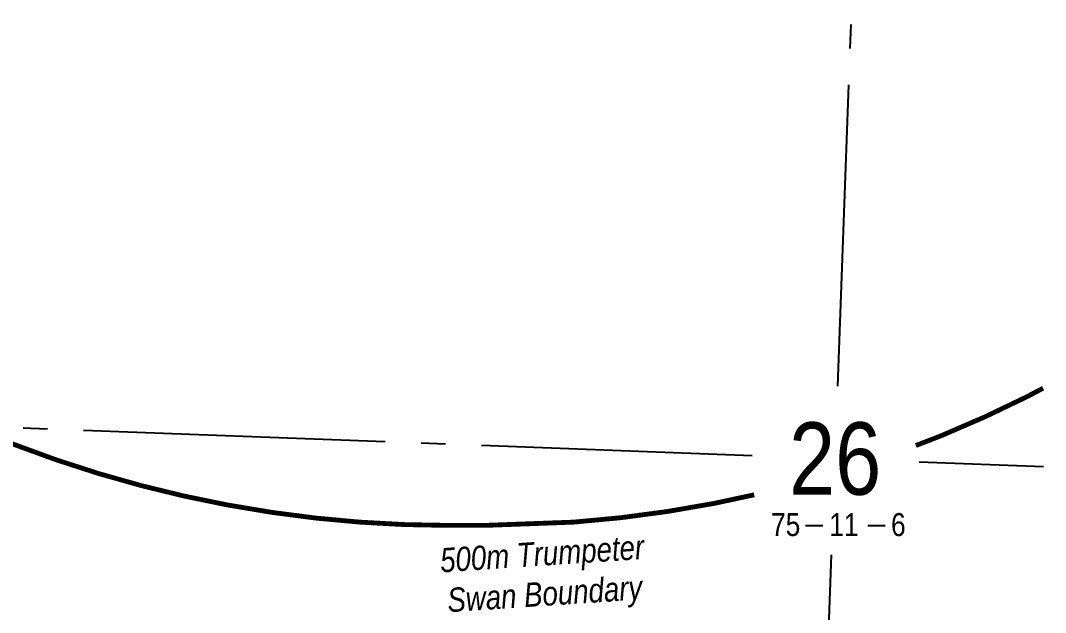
# Model space of a CAD drawing. Extents: x 333963 to 343562, y 6155611 to 6162191.
# Drawn here: x 336153.2 to 336577.8, y 6156411.9 to 6156657.2 of the extents above; entities that cross this region are included whole.
import ezdxf
from ezdxf.enums import TextEntityAlignment as Align

# ---------------------------------------------------------------- set-up
doc = ezdxf.new("R2010")
doc.units = 0
doc.header["$LTSCALE"] = 5
doc.linetypes.add('DASHDOT2', pattern=[12.7, 6.35, -3.175, 0, -3.175])
doc.linetypes.add('foc-QUARTERLINE', pattern=[33, 25, -3, 2, -3])
for name, color, linetype in [('10', 1, 'Continuous'), ('9', 3, 'Continuous'), ('AS-WILDLIFE', 131, 'DASHDOT2'), ('L-QSEC', 8, 'foc-QUARTERLINE'), ('L-SECLBL', 7, 'Continuous')]:
    doc.layers.add(name, color=color, linetype=linetype)
doc.styles.add('240', font='ARIALN.TTF', dxfattribs={"height": 30})
doc.styles.add('80L', font='ARIALN.TTF', dxfattribs={"height": 10})
doc.styles.add('SIMPLEX', font='ARIALN.TTF')

# ---------------------------------------------------------------- blocks, each defined once
blk = doc.blocks.new('L-SECLBL')
at = {"layer": '9', "color": 7}
for p, q in [((-5.08, -27.83), (-12.29, -27.83)), ((20.7, -27.83), (13.5, -27.83))]:
    blk.add_line(p, q, dxfattribs=at)
at = {"layer": '10', "color": 2, "style": 'SIMPLEX'}
blk.add_attdef('SEC', text='', height=30, dxfattribs=at).set_placement((0, 0), align=Align.MIDDLE)
at = {"layer": '10', "color": 5, "style": '80L'}
blk.add_attdef('TWP', text='', height=9.5, dxfattribs=at).set_placement((-14.43, -27.37), align=Align.MIDDLE_RIGHT)
blk.add_attdef('RGE', text='', height=9.5, dxfattribs=at).set_placement((3.62, -27.37), align=Align.MIDDLE_CENTER)
blk.add_attdef('MER', text='', height=9.5, dxfattribs=at).set_placement((23.17, -27.37), align=Align.MIDDLE_LEFT)

msp = doc.modelspace()

# ---------------------------------------------------------------- linework, layer by layer
at = {"layer": 'AS-WILDLIFE', "const_width": 2, "flags": 128}
for points in [[(335857.685, 6159005.817), (335846.308, 6158999.977), (335829.965, 6158990.797), (335813.977, 6158981.01), (335798.368, 6158970.631), (335785.383, 6158961.642), (335769.719, 6158950.343), (335754.504, 6158938.448), (335739.759, 6158925.974), (335725.508, 6158912.94), (335711.771, 6158899.365), (335698.568, 6158885.269), (335685.92, 6158870.673), (335675.064, 6158857.639), (335662.952, 6158842.43), (335651.44, 6158826.761), (335640.546, 6158810.656), (335630.287, 6158794.14), (335620.678, 6158777.237), (335611.735, 6158759.973), (335603.469, 6158742.374), (335595.895, 6158724.467), (335589.022, 6158706.278), (335582.863, 6158687.837), (335577.869, 6158671.857), (335572.392, 6158653.043), (335567.656, 6158634.029), (335563.67, 6158614.844), (335560.439, 6158595.517), (335557.968, 6158576.079), (335556.261, 6158556.558), (335555.32, 6158536.986), (335555.148, 6158517.392), (335555.743, 6158497.806), (335556.743, 6158477.831), (335559.628, 6158443.692), (335562.413, 6158426.803), (335563.714, 6158400.353), (335566.62, 6158365.787), (335568.95, 6158348.746), (335552.16, 6158306.298), (335550.812, 6158302.309), (335545.817, 6158287.328), (335540.469, 6158270.275), (335535.734, 6158253.043), (335531.618, 6158235.652), (335528.127, 6158218.125), (335525.264, 6158200.484), (335523.034, 6158182.752), (335521.44, 6158164.952), (335520.483, 6158147.107), (335520.165, 6158129.238), (335520.166, 6158103.876), (335520.166, 6158049.371), (335520.374, 6158034.97), (335523.228, 6157994.137), (335525.292, 6157975.595), (335522.001, 6157956.96), (335519.441, 6157938.212), (335517.614, 6157919.377), (335516.525, 6157900.486), (335516.174, 6157881.567), (335516.175, 6157846.61), (335516.439, 6157830.373), (335517.23, 6157814.153), (335518.549, 6157797.967), (335520.392, 6157781.833), (335522.759, 6157765.767), (335527.233, 6157738.475), (335527.576, 6157725.45), (335527.092, 6157719.252), (335526.32, 6157676.315), (335526.962, 6157650.674), (335525.426, 6157603.056), (335525.492, 6157568.883), (335528.49, 6157485.984), (335529.809, 6157468.968), (335529.485, 6157452.607), (335529.733, 6157436.244), (335530.553, 6157419.9), (335531.945, 6157403.595), (335533.905, 6157387.348), (335536.432, 6157371.18), (335542.194, 6157337.762), (335544.417, 6157306.639), (335545.941, 6157289.48), (335548.055, 6157272.383), (335550.756, 6157255.369), (335554.043, 6157238.458), (335557.911, 6157221.671), (335562.354, 6157205.027), (335567.369, 6157188.546), (335578.85, 6157153.024), (335582.789, 6157139.021), (335587.293, 6157123.924), (335592.27, 6157108.977), (335597.717, 6157094.194), (335603.626, 6157079.589), (335620.14, 6157040.56), (335631.422, 6156992.752), (335636.153, 6156974.286), (335641.585, 6156956.013), (335647.71, 6156937.961), (335654.52, 6156920.156), (335662.003, 6156902.623), (335670.149, 6156885.389), (335678.947, 6156868.478), (335688.383, 6156851.914), (335713.354, 6156809.965), (335721.336, 6156797.009), (335743.846, 6156764.955), (335753.372, 6156748.703), (335763.537, 6156732.844), (335774.325, 6156717.401), (335785.719, 6156702.401), (335797.702, 6156687.866), (335810.254, 6156673.819), (335823.355, 6156660.283), (335834.34, 6156649.297), (335848.041, 6156636.107), (335862.234, 6156623.448), (335876.898, 6156611.338), (335892.012, 6156599.795), (335907.554, 6156588.835), (335923.502, 6156578.475), (335939.833, 6156568.729), (335956.523, 6156559.611), (335973.547, 6156551.135), (335990.882, 6156543.313), (336004.866, 6156537.32), (336020.407, 6156530.78), (336036.209, 6156524.896), (336052.244, 6156519.678), (336068.482, 6156515.135), (336084.896, 6156511.276), (336092.536, 6156507.006), (336119.714, 6156494.381), (336133.698, 6156488.387), (336150.738, 6156481.453), (336168.021, 6156475.151), (336185.525, 6156469.489), (336203.224, 6156464.475), (336221.097, 6156460.115), (336239.118, 6156456.417), (336257.263, 6156453.385), (336275.507, 6156451.022), (336293.825, 6156449.332), (336312.194, 6156448.318), (336330.587, 6156447.98), (336345.569, 6156447.981), (336382.336, 6156449.337), (336401.879, 6156451.167), (336421.335, 6156453.762), (336440.673, 6156457.119), (336457.177, 6156460.657)], [(336524.117, 6156481.077), (336534.578, 6156485.113), (336552.599, 6156492.893), (336570.3, 6156501.375), (336576.842, 6156504.832)]]:
    msp.add_lwpolyline(points, dxfattribs=at)
at = {"layer": 'L-QSEC'}
msp.add_line((336525.499, 6156474.379), (336576.964, 6156472.437), dxfattribs=at)
at = {"layer": 'L-QSEC', "flags": 128}
for points in [[(336491.809, 6156505.669), (336520.419, 6157279.615)], [(335684.722, 6156506.104), (336456.279, 6156476.991)], [(336460.982, 6155671.757), (336489.223, 6156435.731)]]:
    msp.add_lwpolyline(points, dxfattribs=at)

# ---------------------------------------------------------------- block references
at = {"layer": 'L-SECLBL', "xscale": 0.9998059200000101, "yscale": 0.9998059200000101, "zscale": 0.9998059200000101}
msp.add_blockref('L-SECLBL', (336490.701, 6156475.692), dxfattribs=at).add_auto_attribs({'SEC': '26', 'TWP': '75', 'RGE': '11', 'MER': '6'})
at = {"layer": 'L-SECLBL', "color": 3, "xscale": 0.9997935200000144, "yscale": 0.9997935200000144, "zscale": 0.9997935200000144}
msp.add_blockref('L-SECLBL', (336490.7, 6156475.692), dxfattribs=at).add_auto_attribs({'SEC': '26', 'TWP': '75', 'RGE': '11', 'MER': '6'})

# ---------------------------------------------------------------- texts
at = {"layer": 'AS-WILDLIFE', "insert": (336369.928, 6156426.473), "char_height": 10, "attachment_point": 5, "rotation": 3.79517, "style": '240'}
msp.add_mtext_dynamic_manual_height_columns('{\\fArial Narrow|b0|i1|c0|p34;500m Trumpeter \\PSwan Boundary}', width=85.77531, gutter_width=44.991, heights=[0], dxfattribs=at)

doc.saveas('drawing.dxf')
